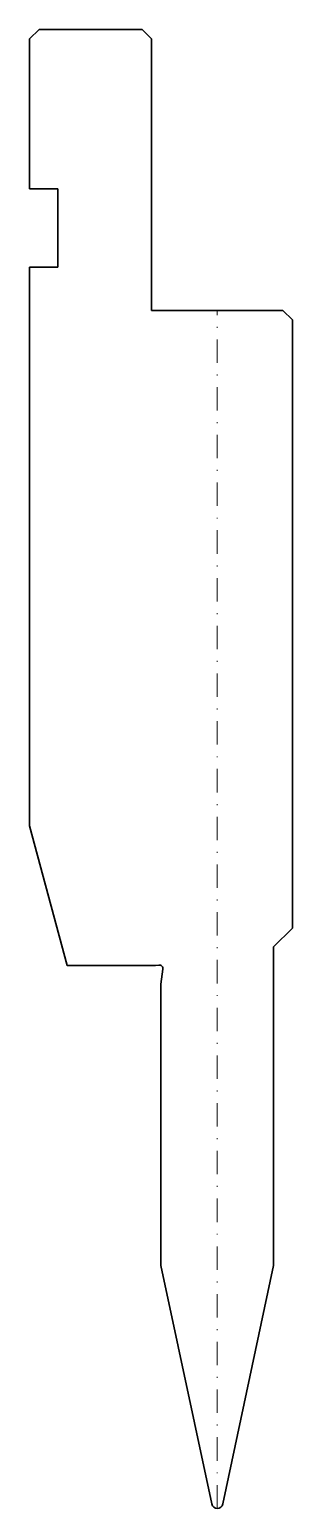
# Model space of a CAD drawing. Header units: millimetres. Extents: x -20 to 8, y 0 to 158.
import ezdxf

# ---------------------------------------------------------------- set-up
doc = ezdxf.new("R2010")
doc.units = ezdxf.units.MM
doc.header["$LTSCALE"] = 5
doc.linetypes.add('AUSGEZOGEN', pattern=[0])
doc.linetypes.add('DASHDOT', pattern=[1, 0.5, -0.25, 0, -0.25])
doc.layers.add('2', color=7, linetype='Continuous')

msp = doc.modelspace()

# ---------------------------------------------------------------- linework, layer by layer
at = {"layer": '2', "color": 7, "linetype": 'AUSGEZOGEN', "lineweight": 35}
for p, q in [((-19, 158), (-20, 157)), ((-8, 158), (-19, 158)), ((-7, 157), (-8, 158)), ((-20, 157), (-20, 141)), ((-7, 128), (-7, 157)), ((-20, 141), (-17, 141)), ((-17, 141), (-17, 132.6)), ((-17, 132.6), (-20, 132.6)), ((-20, 132.6), (-20, 72.93)), ((7, 128), (-7, 128)), ((8, 127), (7, 128)), ((8, 62), (8, 127)), ((-20, 72.93), (-16, 58)), ((6, 60), (8, 62)), ((6, 25.94), (6, 60)), ((-16, 58), (-6.6, 58)), ((-6.6, 58), (-6.24, 58.05)), ((-5.79, 57.6), (-6, 56)), ((-6, 56), (-6, 25.94)), ((-6, 25.94), (-0.59, 0.48)), ((0.59, 0.48), (6, 25.94))]:
    msp.add_line(p, q, dxfattribs=at)
at = {"layer": '2', "color": 7, "linetype": 'DASHDOT', "lineweight": 18}
msp.add_line((0, 0), (0, 128), dxfattribs=at)
at = {"layer": '2', "color": 7, "linetype": 'AUSGEZOGEN', "lineweight": 35}
for centre, radius, start, end in [((-6.19, 57.65), 0.4, 352.5, 97.5), ((0, 0.6), 0.6, 192, 348)]:
    msp.add_arc(centre, radius, start, end, dxfattribs=at)

doc.saveas('drawing.dxf')
